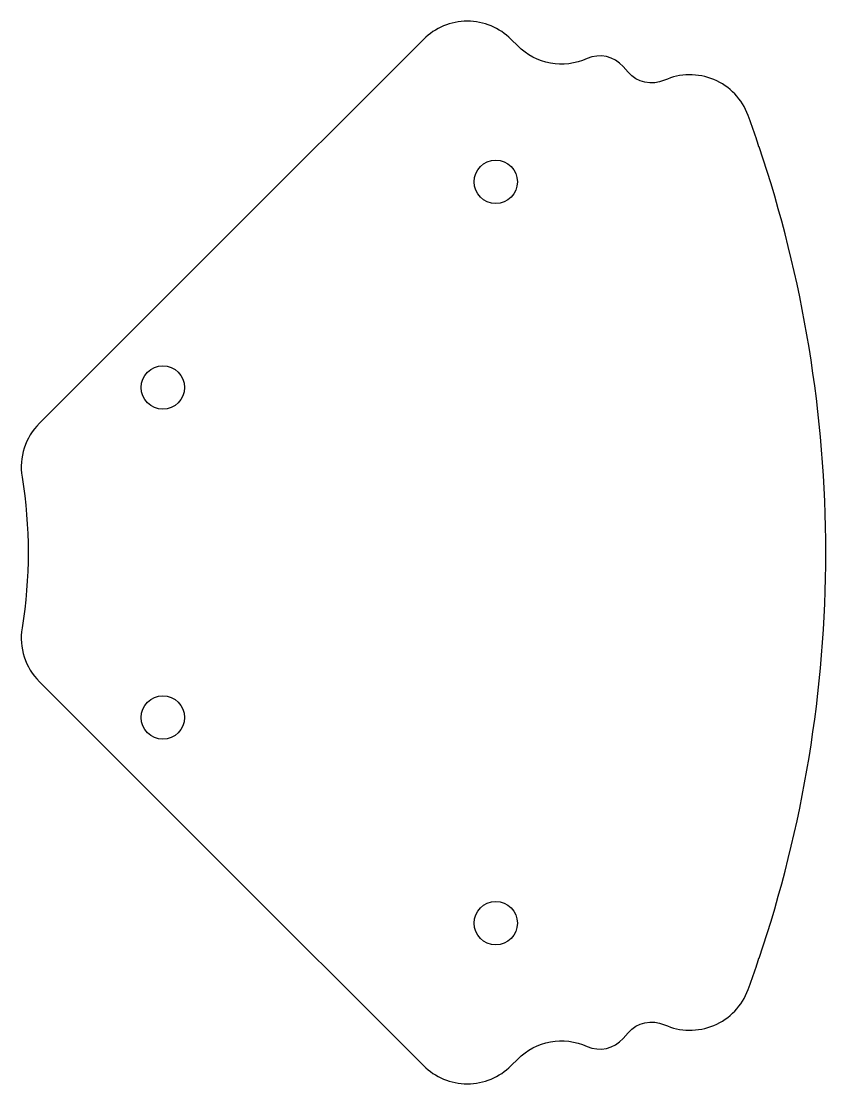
# Model space of a CAD drawing. Header units: millimetres. Extents: x -62.4 to 2.5, y -42.9 to 42.9.
import ezdxf

# ---------------------------------------------------------------- set-up
doc = ezdxf.new("R2010")
doc.units = ezdxf.units.MM
doc.layers.get('0').update_dxf_attribs({"linetype": 'CONTINUOUS'})

msp = doc.modelspace()

# ---------------------------------------------------------------- linework, layer by layer
msp.add_lwpolyline([(-13.434, 38.759), (-13.834, 39.221, 0.331717), (-16.753, 39.863, -0.311939), (-22.346, 40.885), (-22.876, 41.415, 0.414214), (-29.947, 41.415), (-46.638, 24.725), (-60.935, 10.427, 0.240954), (-62.335, 6.093, -0.080367), (-62.335, -6.093, 0.240954), (-60.935, -10.427), (-46.638, -24.725), (-29.947, -41.415, 0.414214), (-22.876, -41.415), (-22.346, -40.885, -0.311939), (-16.753, -39.863, 0.331717), (-13.834, -39.221), (-13.434, -38.759, -0.331717), (-10.515, -38.117, 0.435673), (-3.763, -35.281, 0.00469), (-3.118, -33.469, 0.018635), (-2.901, -32.756), (-2.875, -32.756, 0.16409), (-2.875, 32.756), (-2.901, 32.756, 0.018635), (-3.118, 33.469, 0.00469), (-3.763, 35.281, 0.435673), (-10.515, 38.117, -0.331717)], format="xyb", close=True)
for centre in [(-24.123, 29.915), (-50.975, 13.316), (-50.975, -13.316), (-24.123, -29.915)]:
    msp.add_circle(centre, 1.75)

doc.saveas('drawing.dxf')
